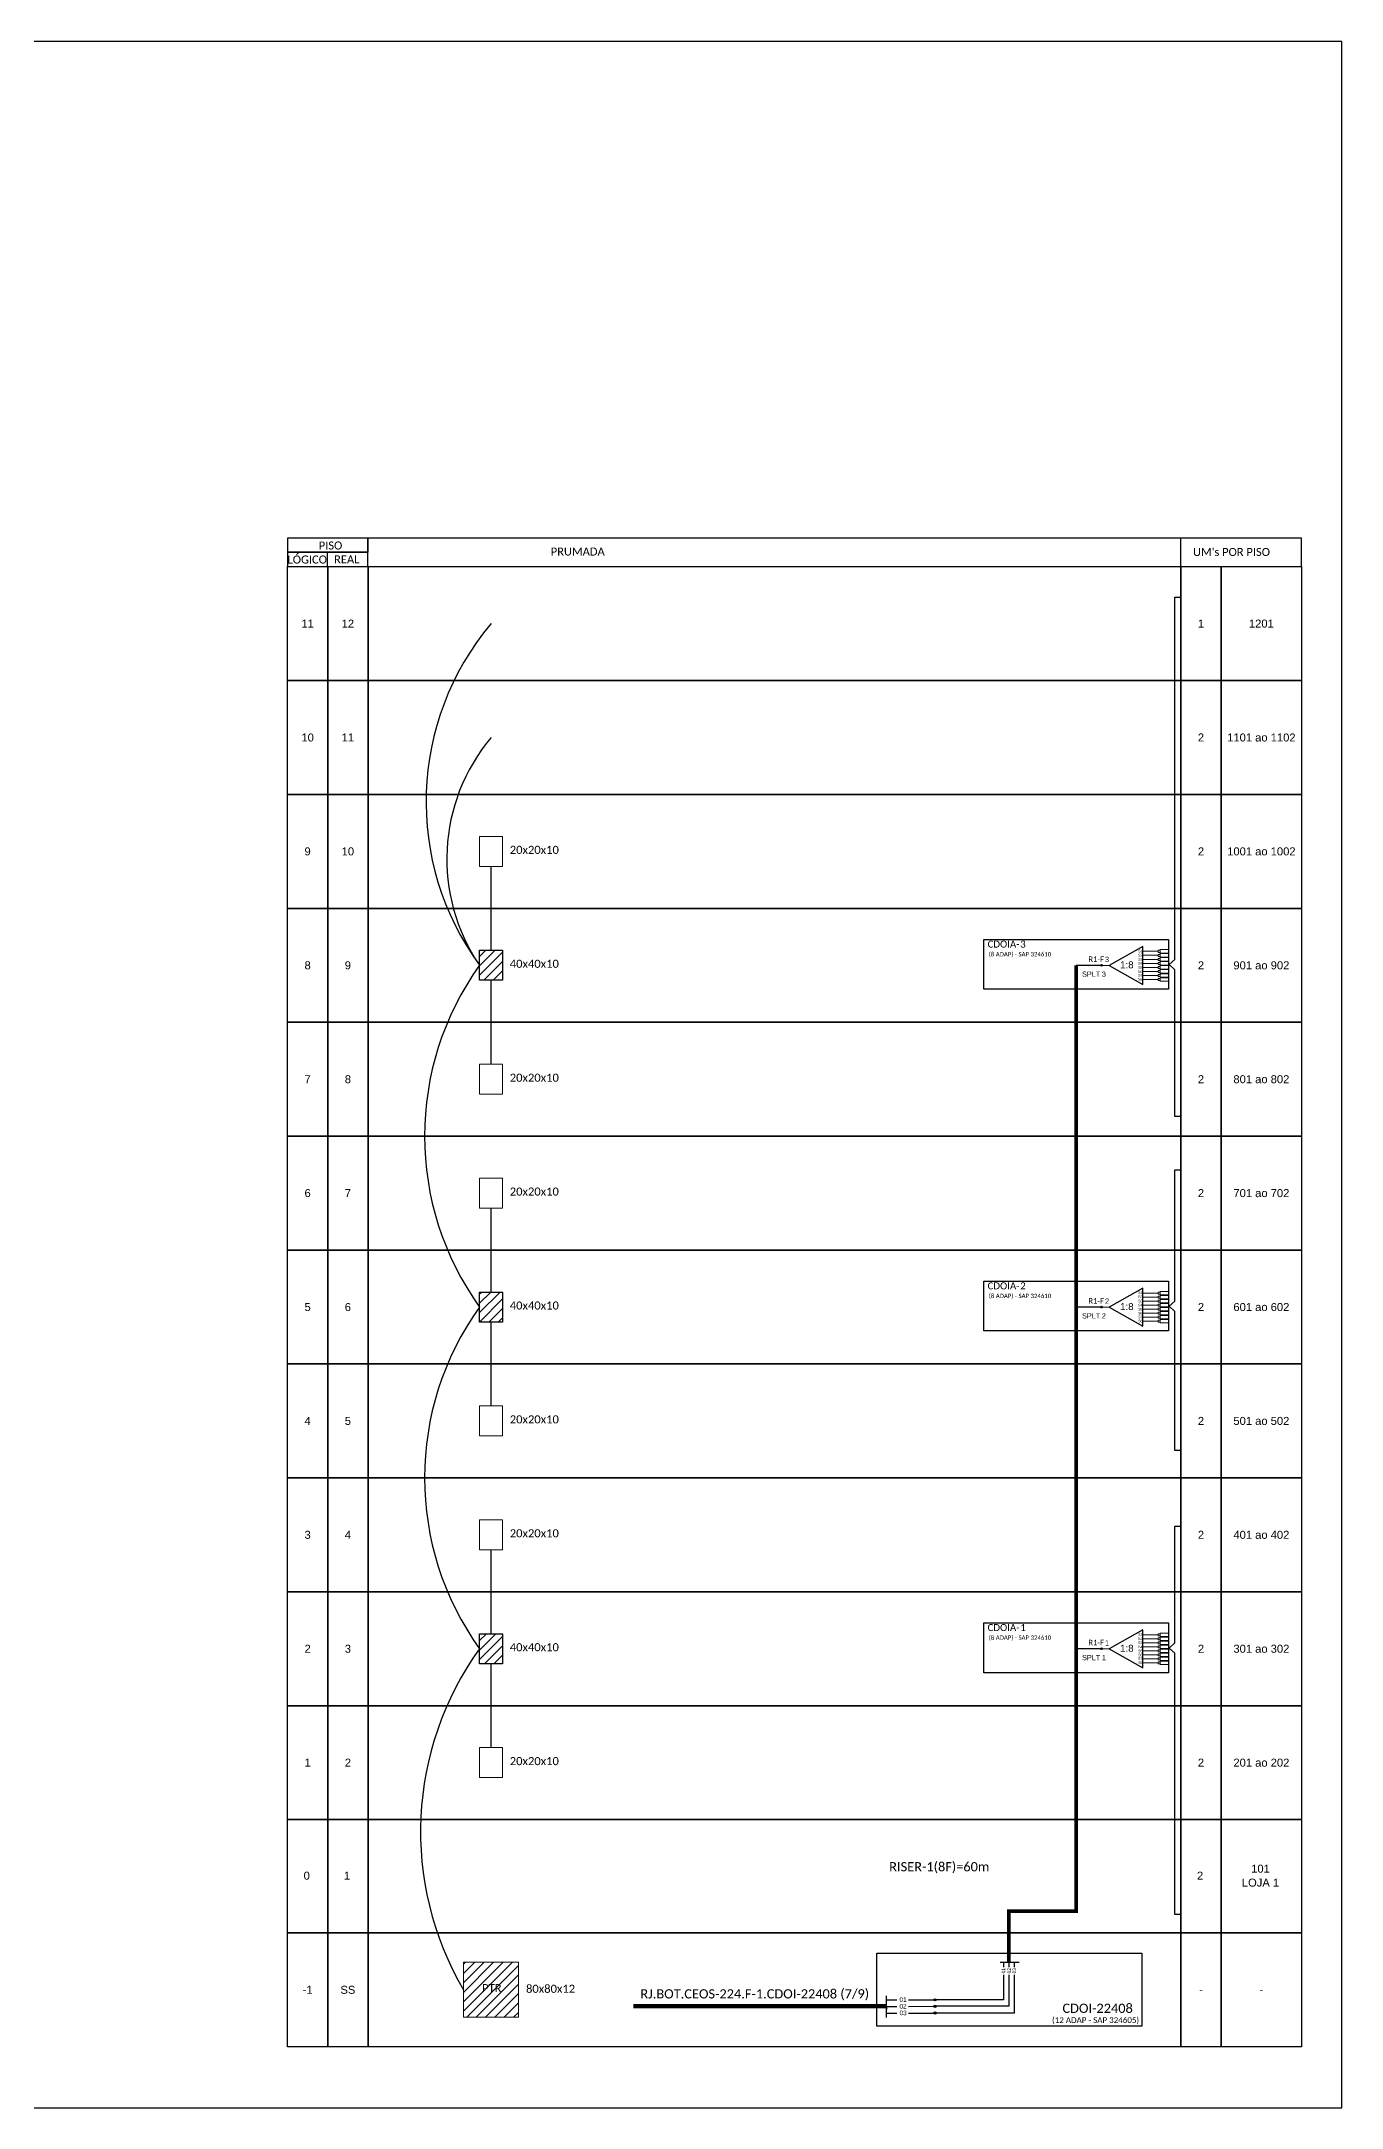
# Model space of a CAD drawing. Extents: x -89 to 749, y 705 to 1299.
# Drawn here: x 376 to 749, y 705 to 1299 of the extents above; entities that cross this region are included whole.
import ezdxf
from ezdxf.enums import TextEntityAlignment as Align

# ---------------------------------------------------------------- set-up
doc = ezdxf.new("R2010")
doc.units = 0
doc.styles.add('ARIAL', font='arial.ttf')
doc.styles.add('WMF-Calibri0', font='calibri.ttf')
pattern_1 = [(45, (-626.7819, -191.9896), (-1.3470384, 1.3470384), [])]

# ---------------------------------------------------------------- blocks, each defined once
blk = doc.blocks.new('SPLT_1-8_SC-APC')
at = {"color": 1}
blk.add_lwpolyline([(-7.37, -2.1), (-17.04, -7.55), (-7.37, -13), (-7.37, -2.1)], dxfattribs=at)
at = {"color": 3, "lineweight": 0}
for points in [[(-2.99, -3.51), (-7.37, -3.51)], [(-7.37, -4.66), (-2.99, -4.66)], [(-7.37, -5.82), (-2.99, -5.82)], [(-2.41, -3.02), (-2.41, -4)], [(-2.41, -3.02), (0, -3.02)], [(-2.41, -4), (0, -4)], [(-2.41, -4.17), (-2.41, -5.16)], [(-2.41, -4.17), (0, -4.17)], [(-2.41, -5.16), (0, -5.16)], [(-2.41, -5.32), (-2.41, -6.31)], [(-2.41, -5.32), (0, -5.32)], [(-7.37, -6.97), (-2.99, -6.97)], [(-7.37, -8.12), (-2.99, -8.12)], [(-7.37, -9.28), (-2.99, -9.28)], [(-7.37, -10.43), (-2.99, -10.43)], [(-7.37, -11.58), (-2.99, -11.58)], [(-2.41, -6.31), (0, -6.31)], [(-2.41, -6.48), (-2.41, -7.46)], [(-2.41, -6.48), (0, -6.48)], [(-2.41, -7.46), (0, -7.46)], [(-2.41, -7.63), (-2.41, -8.62)], [(-2.41, -7.63), (0, -7.63)], [(-2.41, -8.62), (0, -8.62)], [(-2.41, -8.78), (-2.41, -9.77)], [(-2.41, -8.78), (0, -8.78)], [(-2.41, -9.77), (0, -9.77)], [(-2.41, -9.94), (-2.41, -10.92)], [(-2.41, -9.94), (0, -9.94)], [(-2.41, -10.92), (0, -10.92)], [(-2.41, -11.09), (-2.41, -12.08)], [(-2.41, -11.09), (0, -11.09)], [(-2.41, -12.08), (0, -12.08)]]:
    blk.add_lwpolyline(points, dxfattribs=at)
for points in [[(-2.99, -3.22), (-2.41, -3.22), (-2.41, -3.8), (-2.99, -3.8)], [(-2.99, -4.38), (-2.41, -4.38), (-2.41, -4.95), (-2.99, -4.95)], [(-2.99, -5.53), (-2.41, -5.53), (-2.41, -6.1), (-2.99, -6.1)], [(-2.99, -6.68), (-2.41, -6.68), (-2.41, -7.26), (-2.99, -7.26)], [(-2.99, -7.84), (-2.41, -7.84), (-2.41, -8.41), (-2.99, -8.41)], [(-2.99, -8.99), (-2.41, -8.99), (-2.41, -9.56), (-2.99, -9.56)], [(-2.99, -10.14), (-2.41, -10.14), (-2.41, -10.72), (-2.99, -10.72)], [(-2.99, -11.3), (-2.41, -11.3), (-2.41, -11.87), (-2.99, -11.87)]]:
    blk.add_lwpolyline(points, close=True, dxfattribs=at)
at = {"color": 1, "lineweight": 0}
blk.add_lwpolyline([(-17.04, -7.55), (-19.26, -7.55)], dxfattribs=at)
at = {"color": 1, "style": 'ARIAL'}
for s, height, p in [('S1', 0.75, (-8.74, -3.78)), ('S2', 0.75, (-8.74, -4.97)), ('S3', 0.75, (-8.74, -6.18)), ('1:8', 2, (-13.91, -8.4)), ('S4', 0.75, (-8.74, -7.36)), ('S5', 0.75, (-8.74, -8.57)), ('S6', 0.75, (-8.74, -9.69)), ('S7', 0.75, (-8.74, -10.78)), ('S8', 0.75, (-8.74, -11.9))]:
    blk.add_text(s, height=height, dxfattribs=at).set_placement(p)

msp = doc.modelspace()

# ---------------------------------------------------------------- hatches: boundary and pattern name
h = msp.add_hatch()
h.set_pattern_fill('ANSI31', color=1, scale=0.6)
h.set_pattern_definition(pattern_1)
h.paths.add_polyline_path([(504.78, 1037.72), (501.47, 1037.72), (501.47, 1029.1), (508.09, 1029.1), (508.09, 1037.72)])
h = msp.add_hatch(color=3)
h.dxf.hatch_style = 1
edge = h.paths.add_edge_path()
edge.add_arc((680.21, 1033.4), 0.256, 0, 360)
h = msp.add_hatch()
h.set_pattern_fill('ANSI31', color=1, scale=0.6)
h.set_pattern_definition(pattern_1)
h.paths.add_polyline_path([(504.78, 939.49), (501.47, 939.49), (501.47, 930.87), (508.09, 930.87), (508.09, 939.49)])
h = msp.add_hatch(color=3)
h.dxf.hatch_style = 1
edge = h.paths.add_edge_path()
edge.add_arc((680.21, 935.17), 0.256, 0, 360)
h = msp.add_hatch()
h.set_pattern_fill('ANSI31', color=1, scale=0.6)
h.set_pattern_definition(pattern_1)
h.paths.add_polyline_path([(504.78, 841.26), (501.47, 841.26), (501.47, 832.64), (508.09, 832.64), (508.09, 841.26)])
h = msp.add_hatch(color=3)
h.dxf.hatch_style = 1
edge = h.paths.add_edge_path()
edge.add_arc((680.21, 836.94), 0.256, 0, 360)
h = msp.add_hatch()
h.set_pattern_fill('ANSI31', color=1, scale=0.6)
h.set_pattern_definition([(45, (-279.7286, 3418.068), (-1.3470384, 1.3470384), [])])
h.paths.add_polyline_path([(512.68, 731.01), (512.68, 746.81), (496.88, 746.81), (496.88, 731.01)])
h.paths.add_polyline_path([(501.61, 737.64), (508.42, 737.64), (508.42, 741.11), (501.61, 741.11)], flags=24)
h = msp.add_hatch(color=3)
h.dxf.hatch_style = 1
edge = h.paths.add_edge_path()
edge.add_arc((632.35, 736.03), 0.32, 0, 360)
h = msp.add_hatch(color=3)
h.dxf.hatch_style = 1
edge = h.paths.add_edge_path()
edge.add_arc((632.35, 734.16), 0.32, 0, 360)
h = msp.add_hatch(color=3)
h.dxf.hatch_style = 1
edge = h.paths.add_edge_path()
edge.add_arc((632.35, 732.23), 0.32, 0, 360)

# ---------------------------------------------------------------- linework, layer by layer
for points in [[(-89.32, 705.02), (749.25, 705.02), (749.25, 1299.02), (-89.32, 1299.02), (-89.32, 705.02)], [(469.37, 1148.02), (737.74, 1148.02), (737.74, 1156.24), (469.37, 1156.24), (469.37, 1156.24), (469.37, 1152.13)], [(702.99, 1148.02), (702.99, 1156.24)], [(457.8, 1148.02), (457.8, 1152.13)], [(618.45, 734.13), (618.45, 733.24)], [(618.45, 732.23), (621.36, 732.23)], [(624.76, 732.23), (632.35, 732.23), (632.35, 732.23)]]:
    msp.add_lwpolyline(points)
for points in [[(446.23, 1152.13), (469.37, 1152.13), (469.37, 1156.24), (446.23, 1156.24)], [(446.23, 1148.02), (469.37, 1148.02), (469.37, 1152.13), (446.23, 1152.13)], [(446.26, 1148.02), (457.84, 1148.02), (457.84, 1115.27), (446.26, 1115.27)], [(457.84, 1148.02), (469.41, 1148.02), (469.41, 1115.27), (457.84, 1115.27)], [(469.41, 1148.02), (703.02, 1148.02), (703.02, 1115.27), (469.41, 1115.27)], [(703.02, 1148.02), (714.6, 1148.02), (714.6, 1115.27), (703.02, 1115.27)], [(714.6, 1148.02), (737.74, 1148.02), (737.74, 1115.27), (714.6, 1115.27)], [(446.26, 1115.27), (457.84, 1115.27), (457.84, 1082.53), (446.26, 1082.53)], [(457.84, 1115.27), (469.41, 1115.27), (469.41, 1082.53), (457.84, 1082.53)], [(469.41, 1115.27), (703.02, 1115.27), (703.02, 1082.53), (469.41, 1082.53)], [(703.02, 1115.27), (714.6, 1115.27), (714.6, 1082.53), (703.02, 1082.53)], [(714.6, 1115.27), (737.74, 1115.27), (737.74, 1082.53), (714.6, 1082.53)], [(446.26, 1082.53), (457.84, 1082.53), (457.84, 1049.79), (446.26, 1049.79)], [(457.84, 1082.53), (469.41, 1082.53), (469.41, 1049.79), (457.84, 1049.79)], [(469.41, 1082.53), (703.02, 1082.53), (703.02, 1049.79), (469.41, 1049.79)], [(703.02, 1082.53), (714.6, 1082.53), (714.6, 1049.79), (703.02, 1049.79)], [(714.6, 1082.53), (737.74, 1082.53), (737.74, 1049.79), (714.6, 1049.79)], [(446.26, 1049.79), (457.84, 1049.79), (457.84, 1017.04), (446.26, 1017.04)], [(457.84, 1049.79), (469.41, 1049.79), (469.41, 1017.04), (457.84, 1017.04)], [(469.41, 1049.79), (703.02, 1049.79), (703.02, 1017.04), (469.41, 1017.04)], [(703.02, 1049.79), (714.6, 1049.79), (714.6, 1017.04), (703.02, 1017.04)], [(714.6, 1049.79), (737.74, 1049.79), (737.74, 1017.04), (714.6, 1017.04)], [(446.26, 1017.04), (457.84, 1017.04), (457.84, 984.3), (446.26, 984.3)], [(457.84, 1017.04), (469.41, 1017.04), (469.41, 984.3), (457.84, 984.3)], [(469.41, 1017.04), (703.02, 1017.04), (703.02, 984.3), (469.41, 984.3)], [(703.02, 1017.04), (714.6, 1017.04), (714.6, 984.3), (703.02, 984.3)], [(714.6, 1017.04), (737.74, 1017.04), (737.74, 984.3), (714.6, 984.3)], [(446.26, 984.3), (457.84, 984.3), (457.84, 951.56), (446.26, 951.56)], [(457.84, 984.3), (469.41, 984.3), (469.41, 951.56), (457.84, 951.56)], [(469.41, 984.3), (703.02, 984.3), (703.02, 951.56), (469.41, 951.56)], [(703.02, 984.3), (714.6, 984.3), (714.6, 951.56), (703.02, 951.56)], [(714.6, 984.3), (737.74, 984.3), (737.74, 951.56), (714.6, 951.56)], [(446.26, 951.56), (457.84, 951.56), (457.84, 918.81), (446.26, 918.81)], [(457.84, 951.56), (469.41, 951.56), (469.41, 918.81), (457.84, 918.81)], [(469.41, 951.56), (703.02, 951.56), (703.02, 918.81), (469.41, 918.81)], [(703.02, 951.56), (714.6, 951.56), (714.6, 918.81), (703.02, 918.81)], [(714.6, 951.56), (737.74, 951.56), (737.74, 918.81), (714.6, 918.81)], [(446.26, 918.81), (457.84, 918.81), (457.84, 886.07), (446.26, 886.07)], [(457.84, 918.81), (469.41, 918.81), (469.41, 886.07), (457.84, 886.07)], [(469.41, 918.81), (703.02, 918.81), (703.02, 886.07), (469.41, 886.07)], [(703.02, 918.81), (714.6, 918.81), (714.6, 886.07), (703.02, 886.07)], [(714.6, 918.81), (737.74, 918.81), (737.74, 886.07), (714.6, 886.07)], [(446.26, 886.07), (457.84, 886.07), (457.84, 853.32), (446.26, 853.32)], [(457.84, 886.07), (469.41, 886.07), (469.41, 853.32), (457.84, 853.32)], [(469.41, 886.07), (703.02, 886.07), (703.02, 853.32), (469.41, 853.32)], [(703.02, 886.07), (714.6, 886.07), (714.6, 853.32), (703.02, 853.32)], [(714.6, 886.07), (737.74, 886.07), (737.74, 853.32), (714.6, 853.32)], [(446.26, 853.32), (457.84, 853.32), (457.84, 820.58), (446.26, 820.58)], [(457.84, 853.32), (469.41, 853.32), (469.41, 820.58), (457.84, 820.58)], [(469.41, 853.32), (703.02, 853.32), (703.02, 820.58), (469.41, 820.58)], [(703.02, 853.32), (714.6, 853.32), (714.6, 820.58), (703.02, 820.58)], [(714.6, 853.32), (737.74, 853.32), (737.74, 820.58), (714.6, 820.58)], [(446.26, 820.58), (457.84, 820.58), (457.84, 787.84), (446.26, 787.84)], [(457.84, 820.58), (469.41, 820.58), (469.41, 787.84), (457.84, 787.84)], [(469.41, 820.58), (703.02, 820.58), (703.02, 787.84), (469.41, 787.84)], [(703.02, 820.58), (714.6, 820.58), (714.6, 787.84), (703.02, 787.84)], [(714.6, 820.58), (737.74, 820.58), (737.74, 787.84), (714.6, 787.84)], [(446.26, 787.84), (457.84, 787.84), (457.84, 755.28), (446.26, 755.28)], [(457.84, 787.84), (469.41, 787.84), (469.41, 755.28), (457.84, 755.28)], [(469.41, 787.84), (703.02, 787.84), (703.02, 755.28), (469.41, 755.28)], [(703.02, 787.84), (714.6, 787.84), (714.6, 755.28), (703.02, 755.28)], [(714.6, 787.84), (737.74, 787.84), (737.74, 755.28), (714.6, 755.28)], [(446.26, 755.28), (457.84, 755.28), (457.84, 722.54), (446.26, 722.54)], [(457.84, 755.28), (469.41, 755.28), (469.41, 722.54), (457.84, 722.54)], [(469.41, 755.28), (703.02, 755.28), (703.02, 722.54), (469.41, 722.54)], [(703.02, 755.28), (714.6, 755.28), (714.6, 722.54), (703.02, 722.54)], [(714.6, 755.28), (737.74, 755.28), (737.74, 722.54), (714.6, 722.54)]]:
    msp.add_lwpolyline(points, close=True)
at = {"color": 3}
for points in [[(702.92, 989.97), (701.27, 989.97), (701.27, 1032.11), (699.7, 1033.61), (701.27, 1035.12), (701.27, 1139.23), (702.92, 1139.23)], [(504.78, 1037.72), (504.78, 1061.85)], [(504.78, 1004.98), (504.78, 1029.1)], [(702.92, 893.92), (701.27, 893.92), (701.27, 933.87), (699.7, 935.38), (701.27, 936.89), (701.27, 974.6), (702.92, 974.6)], [(504.78, 939.49), (504.78, 963.62)], [(504.78, 906.75), (504.78, 930.87)], [(702.92, 760.54), (701.27, 760.54), (701.27, 835.64), (699.7, 837.15), (701.27, 838.66), (701.27, 872.18), (702.92, 872.18)], [(504.78, 841.26), (504.78, 865.39)], [(504.78, 808.52), (504.78, 832.64)], [(618.45, 736.03), (621.36, 736.03)], [(624.76, 736.03), (632.35, 736.03), (632.35, 736.03)]]:
    msp.add_lwpolyline(points, dxfattribs=at)
at = {"color": 0, "lineweight": 0}
for points in [[(501.47, 1070.47), (508.09, 1070.47), (508.09, 1061.85), (501.47, 1061.85)], [(501.47, 1004.98), (508.09, 1004.98), (508.09, 996.36), (501.47, 996.36)], [(501.47, 972.24), (508.09, 972.24), (508.09, 963.62), (501.47, 963.62)], [(501.47, 906.75), (508.09, 906.75), (508.09, 898.13), (501.47, 898.13)], [(501.47, 874.01), (508.09, 874.01), (508.09, 865.39), (501.47, 865.39)], [(501.47, 808.52), (508.09, 808.52), (508.09, 799.9), (501.47, 799.9)]]:
    msp.add_lwpolyline(points, close=True, dxfattribs=at)
at = {"color": 1}
for points in [[(646.37, 1040.85), (699.5, 1040.85), (699.5, 1026.53), (646.37, 1026.53)], [(501.47, 1037.72), (508.09, 1037.72), (508.09, 1029.1), (501.47, 1029.1)], [(501.47, 939.49), (508.09, 939.49), (508.09, 930.87), (501.47, 930.87)], [(646.37, 942.62), (699.5, 942.62), (699.5, 928.3), (646.37, 928.3)], [(646.37, 844.38), (699.5, 844.38), (699.5, 830.07), (646.37, 830.07)], [(501.47, 841.26), (508.09, 841.26), (508.09, 832.64), (501.47, 832.64)], [(615.61, 749.45), (691.8, 749.45), (691.8, 728.47), (615.61, 728.47)]]:
    msp.add_lwpolyline(points, close=True, dxfattribs=at)
at = {"color": 5, "const_width": 1.1}
msp.add_lwpolyline([(672.95, 1033.4), (672.95, 761.51), (653.58, 761.51), (653.58, 746.83)], dxfattribs=at)
at = {"color": 5}
for points in [[(680.21, 1033.4), (672.95, 1033.4)], [(680.21, 935.17), (672.95, 935.17)], [(680.21, 836.94), (672.95, 836.94)], [(655.11, 743.22), (655.11, 732.23), (632.35, 732.23)], [(653.58, 743.22), (653.58, 734.16), (632.35, 734.16)], [(652.05, 743.22), (652.03, 736.03), (632.35, 736.03)], [(651.06, 746.83), (656.52, 746.83)], [(652.05, 746.83), (652.05, 745.38)], [(653.58, 746.83), (653.58, 745.38)], [(655.11, 746.83), (655.11, 745.38)]]:
    msp.add_lwpolyline(points, dxfattribs=at)
at = {"color": 1, "lineweight": 0}
msp.add_lwpolyline([(496.88, 746.81), (512.68, 746.81), (512.68, 731.01), (496.88, 731.01)], close=True, dxfattribs=at)
at = {"color": 1}
msp.add_lwpolyline([(618.45, 730.97), (618.45, 737.19)], dxfattribs=at)
at = {"color": 1, "const_width": 1.32}
msp.add_lwpolyline([(545.68, 734.21), (618.45, 734.21)], dxfattribs=at)
at = {"color": 2}
for points in [[(618.45, 734.13), (621.36, 734.14)], [(624.76, 734.14), (632.35, 734.16), (632.35, 734.16)]]:
    msp.add_lwpolyline(points, dxfattribs=at)
at = {"color": 3}
for centre, radius in [((680.21, 1033.4), 0.256), ((680.21, 935.17), 0.256), ((680.21, 836.94), 0.256), ((632.35, 736.03), 0.32), ((632.35, 734.16), 0.32), ((632.35, 732.23), 0.32)]:
    msp.add_circle(centre, radius, dxfattribs=at)
for centre, radius, start, end in [((565.64, 1080.42), 79.55, 139.9162, 216.22275), ((546.38, 1063.97), 54.32, 139.97864, 214.23252), ((569.86, 984.3), 84.2, 144.31703, 215.68297), ((569.86, 886.07), 84.2, 144.31703, 215.68297), ((574.32, 784.41), 89.82, 144.20125, 210.43584)]:
    msp.add_arc(centre, radius, start, end, dxfattribs=at)
for p in [(446.26, 1115.27), (446.26, 1082.53), (446.26, 1049.79), (446.26, 1017.04), (446.26, 984.3), (446.26, 951.56), (446.26, 918.81), (446.26, 886.07), (446.26, 853.32), (446.26, 820.58), (446.26, 787.84), (446.26, 755.28)]:
    msp.add_point(p)

# ---------------------------------------------------------------- block references
for p in [(699.47, 1040.94), (699.47, 942.71), (699.47, 844.48)]:
    msp.add_blockref('SPLT_1-8_SC-APC', p, dxfattribs=at)

# ---------------------------------------------------------------- texts
at = {"style": 'WMF-Calibri0'}
for s, height, p in [('     PISO', 2.3, (451.19, 1152.94)), ('PRUMADA', 2.3, (521.93, 1151.2)), ("UM's POR PISO", 2.3, (706.52, 1151.08)), ('  LÓGICO', 2.3, (444.65, 1148.91)), ('    REAL', 2.3, (456.41, 1148.96)), ('20x20x10', 2.317, (510.15, 1065.44)), ('40x40x10', 2.317, (510.15, 1032.7)), ('20x20x10', 2.317, (510.15, 999.95)), ('20x20x10', 2.317, (510.15, 967.21)), ('40x40x10', 2.317, (510.15, 934.46)), ('20x20x10', 2.317, (510.15, 901.72)), ('20x20x10', 2.317, (510.15, 868.98)), ('40x40x10', 2.317, (510.15, 836.23)), ('20x20x10', 2.317, (510.15, 803.49)), ('PTR', 2.317, (502.19, 738.23)), ('80x80x12', 2.317, (514.82, 738.05))]:
    msp.add_text(s, height=height, dxfattribs=at).set_placement(p)
at = {"style": 'ARIAL'}
for s, height, p in [('11', 2.3, (452.05, 1131.65)), ('12', 2.3, (463.62, 1131.65)), ('1', 2.3, (708.81, 1131.65)), ('1201', 2.3, (726.17, 1131.65)), ('10', 2.3, (452.05, 1098.9)), ('11', 2.3, (463.62, 1098.9)), ('2', 2.3, (708.81, 1098.9)), ('1101 ao 1102', 2.3, (726.17, 1098.9)), ('9', 2.3, (452.05, 1066.16)), ('10', 2.3, (463.62, 1066.16)), ('2', 2.3, (708.81, 1066.16)), ('1001 ao 1002', 2.3, (726.17, 1066.16)), ('8', 2.3, (452.05, 1033.41)), ('9', 2.3, (463.62, 1033.41)), ('2', 2.3, (708.81, 1033.41)), ('901 ao 902', 2.3, (726.17, 1033.41)), ('7', 2.3, (452.05, 1000.67)), ('8', 2.3, (463.62, 1000.67)), ('2', 2.3, (708.81, 1000.67)), ('801 ao 802', 2.3, (726.17, 1000.67)), ('6', 2.3, (452.05, 967.93)), ('7', 2.3, (463.62, 967.93)), ('2', 2.3, (708.81, 967.93)), ('701 ao 702', 2.3, (726.17, 967.93)), ('5', 2.3, (452.05, 935.18)), ('6', 2.3, (463.62, 935.18)), ('2', 2.3, (708.81, 935.18)), ('601 ao 602', 2.3, (726.17, 935.18)), ('4', 2.3, (452.05, 902.44)), ('5', 2.3, (463.62, 902.44)), ('2', 2.3, (708.81, 902.44)), ('501 ao 502', 2.3, (726.17, 902.44)), ('3', 2.3, (452.05, 869.7)), ('4', 2.3, (463.62, 869.7)), ('2', 2.3, (708.81, 869.7)), ('401 ao 402', 2.3, (726.17, 869.7)), ('2', 2.3, (452.05, 836.95)), ('3', 2.3, (463.62, 836.95)), ('2', 2.3, (708.81, 836.95)), ('301 ao 302', 2.3, (726.17, 836.95)), ('1', 2.3, (452.05, 804.21)), ('2', 2.3, (463.62, 804.21)), ('2', 2.3, (708.81, 804.21)), ('201 ao 202', 2.3, (726.17, 804.21)), ('0', 2.3, (451.8, 771.72)), ('1', 2.3, (463.38, 771.72)), ('2', 2.3, (708.56, 771.72)), ('101', 2.3, (725.92, 773.72)), ('LOJA 1', 2.3, (725.92, 769.72)), ('-1', 2.3, (452.05, 738.91)), ('SS', 2.3, (463.62, 738.91)), ('01', 1.323, (623.18, 736.09)), ('-', 2.3, (708.81, 738.91)), ('-', 2.3, (726.17, 738.91)), ('02', 1.323, (623.17, 734.17)), ('03', 1.323, (623.2, 732.27))]:
    msp.add_text(s, height=height, dxfattribs=at).set_placement(p, align=Align.MIDDLE_CENTER)
at = {"color": 1, "style": 'WMF-Calibri0'}
for s, height, p in [('CDOIA-', 2, (647.48, 1038.5)), ('CDOIA-', 2, (647.48, 940.27)), ('CDOIA-', 2, (647.48, 842.04)), ('RJ.BOT.CEOS-224.F-1.CDOI-22408 (7/9)', 2.6457, (547.69, 736.42)), ('CDOI-22408', 2.646, (669, 732.27))]:
    msp.add_text(s, height=height, dxfattribs=at).set_placement(p)
at = {"color": 7, "style": 'WMF-Calibri0'}
for s, p in [('3', (656.86, 1038.5)), ('2', (656.86, 940.27)), ('1', (656.86, 842.04))]:
    msp.add_text(s, height=2, dxfattribs=at).set_placement(p)
at = {"color": 1, "style": 'WMF-Calibri0'}
for s, height, p in [('(8 ADAP) - SAP 324610', 1.25, (656.79, 1035.98)), ('(8 ADAP) - SAP 324610', 1.25, (656.79, 937.75)), ('(8 ADAP) - SAP 324610', 1.25, (656.79, 839.52)), ('(12 ADAP - SAP 324605)', 1.6535, (678.52, 729.37))]:
    msp.add_text(s, height=height, dxfattribs=at).set_placement(p, align=Align.CENTER)
at = {"color": 5, "style": 'WMF-Calibri0'}
for s, height, p in [('R1-F', 1.6, (676.44, 1034.38)), ('R1-F', 1.6, (676.44, 936.15)), ('R1-F', 1.6, (676.44, 837.92)), ('RISER-1(8F)=60m', 2.6457, (619.2, 772.96))]:
    msp.add_text(s, height=height, dxfattribs=at).set_placement(p)
at = {"color": 5, "style": 'ARIAL'}
for s, p in [('3', (681.81, 1034.35)), ('2', (681.81, 936.12)), ('1', (681.81, 837.88))]:
    msp.add_text(s, height=1.5, dxfattribs=at).set_placement(p, align=Align.CENTER)
at = {"color": 7, "style": 'ARIAL'}
for s, p in [('SPLT', (677.24, 1030.12)), ('3', (680.91, 1030.12)), ('SPLT', (677.24, 931.89)), ('2', (680.91, 931.89)), ('SPLT', (677.24, 833.65)), ('1', (680.91, 833.65))]:
    msp.add_text(s, height=1.5, dxfattribs=at).set_placement(p, align=Align.CENTER)
at = {"style": 'ARIAL'}
for s, p in [('01', (652.04, 744.39)), ('02', (653.67, 744.39)), ('03', (655.13, 744.39))]:
    msp.add_text(s, height=0.992, rotation=90, dxfattribs=at).set_placement(p, align=Align.MIDDLE_CENTER)

doc.saveas('drawing.dxf')
